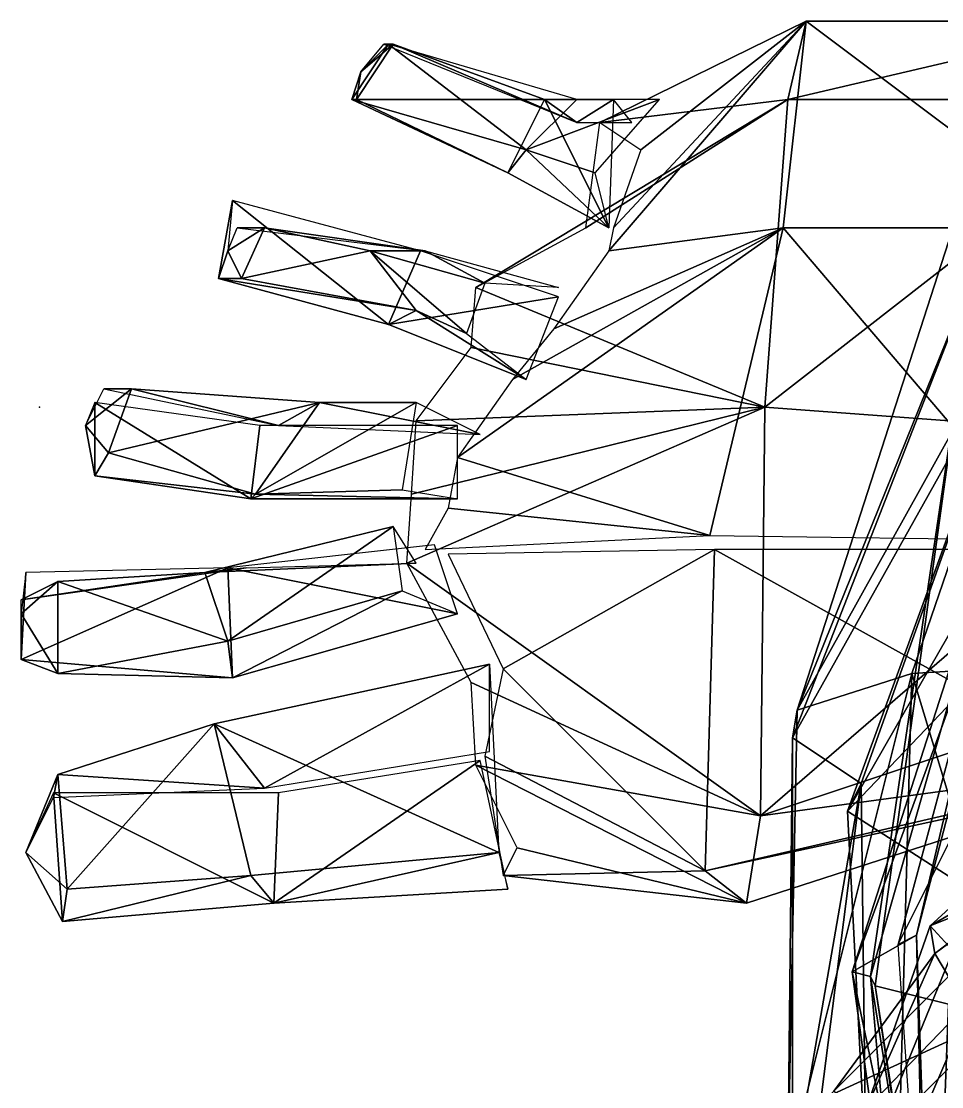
# Model space of a CAD drawing. Extents: x -79 to 233, y -304 to 237.
# Drawn here: x -73.5 to 26.7, y -24.2 to 91.8 of the extents above; entities that cross this region are included whole.
import ezdxf

# ---------------------------------------------------------------- set-up
doc = ezdxf.new("R2010")
doc.units = 0
doc.layers.get('0').update_dxf_attribs({"linetype": 'CONTINUOUS'})

msp = doc.modelspace()

# ---------------------------------------------------------------- linework, layer by layer
msp.add_point((-71.51, 49.81, 11.84))
for points in [[(11.99, 91.81, 16.34), (-10.51, 80.81, 14.84), (-6.01, 77.81, 28.34)], [(-10.51, 80.81, 14.84), (11.99, 91.81, 16.34), (9.99, 83.31, 2.84)], [(11.99, 91.81, 16.34), (-9.01, 69.31, 28.83), (-9.51, 66.81, 20.33)], [(-9.51, 66.81, 20.33), (9.49, 69.31, 32.33), (11.99, 91.81, 16.34)], [(11.99, 91.81, 16.34), (-6.01, 77.81, 28.34), (-9.01, 69.31, 28.83)], [(41.99, 69.31, 48.83), (11.99, 91.81, 16.34), (9.49, 69.31, 32.33)], [(46.49, 91.81, 24.83), (9.99, 83.31, 2.84), (11.99, 91.81, 16.34)], [(9.99, 83.31, 2.84), (46.49, 91.81, 24.83), (50.49, 83.31, 5.84)], [(11.99, 91.81, 16.34), (41.99, 69.31, 48.83), (46.49, 91.81, 24.83)], [(-18.51, 77.81, 30.33), (-33.51, 89.31, 21.33), (-37.51, 83.31, 21.33)], [(-36.51, 86.31, 18.83), (-37.51, 83.31, 21.33), (-33.51, 89.31, 21.33)], [(-16.51, 83.31, 16.34), (-37.01, 83.31, 15.83), (-33.01, 89.31, 16.83)], [(-36.51, 86.31, 18.83), (-33.01, 89.31, 16.83), (-37.01, 83.31, 15.83)], [(-36.51, 86.31, 18.83), (-34.01, 89.31, 22.34), (-33.01, 89.31, 16.83)], [(-13.01, 80.81, 26.84), (-33.01, 89.31, 16.83), (-34.01, 89.31, 22.34)], [(-33.51, 89.31, 21.33), (-18.51, 77.81, 30.33), (-13.01, 83.31, 25.83)], [(-33.01, 89.31, 16.83), (-13.01, 80.81, 26.84), (-16.51, 83.31, 16.34)], [(-36.51, 86.31, 18.83), (-37.01, 83.31, 15.83), (-37.51, 83.31, 21.33)], [(-20.51, 75.31, 20.84), (-37.51, 83.31, 21.33), (-37.01, 83.31, 15.83)], [(-37.51, 83.31, 21.33), (-20.51, 75.31, 20.84), (-18.51, 77.81, 30.33)], [(-37.01, 83.31, 15.83), (-16.51, 83.31, 16.34), (-20.51, 75.31, 20.84)], [(9.99, 83.31, 2.84), (-24.01, 62.81, 18.83), (-12.01, 69.31, 18.33)], [(-24.01, 62.81, 18.83), (9.99, 83.31, 2.84), (7.49, 49.81, -1.17)], [(-9.51, 69.31, 20.33), (-20.51, 75.31, 20.84), (-16.51, 83.31, 16.34)], [(-18.51, 77.81, 30.33), (-11.01, 75.31, 27.33), (-4.01, 83.31, 26.84)], [(-4.01, 83.31, 26.84), (-13.01, 83.31, 25.83), (-18.51, 77.81, 30.33)], [(-16.51, 83.31, 16.34), (-9.01, 83.31, 16.83), (-9.51, 69.31, 20.33)], [(-9.01, 83.31, 16.83), (-16.51, 83.31, 16.34), (-13.01, 80.81, 26.84)], [(-13.01, 80.81, 26.84), (-7.01, 80.81, 26.33), (-9.01, 83.31, 16.83)], [(9.99, 83.31, 2.84), (-12.01, 69.31, 18.33), (-10.51, 80.81, 14.84)], [(50.49, 83.31, 5.84), (7.49, 49.81, -1.17), (9.99, 83.31, 2.84)], [(7.49, 49.81, -1.17), (50.49, 83.31, 5.84), (54.49, 46.31, 6.83)], [(-9.51, 69.31, 20.33), (-18.51, 77.81, 30.33), (-20.51, 75.31, 20.84)], [(-18.51, 77.81, 30.33), (-9.51, 69.31, 20.33), (-11.01, 75.31, 27.33)], [(-33.51, 58.81, 33.33), (-50.51, 72.31, 31.83), (-52.01, 63.81, 30.83)], [(-51.01, 66.81, 28.83), (-52.01, 63.81, 30.83), (-50.51, 72.31, 31.83)], [(-50.51, 72.31, 31.83), (-33.51, 58.81, 33.33), (-30.01, 66.81, 35.33)], [(-51.01, 66.81, 28.83), (-50.01, 69.31, 31.34), (-47.01, 69.31, 25.34)], [(-51.01, 66.81, 28.83), (-47.01, 69.31, 25.34), (-49.51, 63.81, 23.33)], [(-29.51, 66.81, 36.33), (-47.01, 69.31, 25.34), (-50.01, 69.31, 31.34)], [(-35.51, 66.81, 22.34), (-49.51, 63.81, 23.33), (-47.01, 69.31, 25.34)], [(-47.01, 69.31, 25.34), (-29.51, 66.81, 36.33), (-35.51, 66.81, 22.34)], [(9.49, 69.31, 32.33), (-20.01, 52.81, 24.83), (-26.01, 44.31, 30.33)], [(-26.01, 44.31, 30.33), (1.49, 35.81, 36.83), (9.49, 69.31, 32.33)], [(9.49, 69.31, 32.33), (-15.51, 58.31, 29.84), (-20.01, 52.81, 24.83)], [(9.49, 69.31, 32.33), (-9.51, 66.81, 20.33), (-15.51, 58.31, 29.84)], [(38.49, 35.31, 61.34), (9.49, 69.31, 32.33), (1.49, 35.81, 36.83)], [(9.49, 69.31, 32.33), (38.49, 35.31, 61.34), (41.99, 69.31, 48.83)], [(10.99, 16.81, 1293.83), (23.49, 20.81, 1344.33), (39.99, 68.81, 1343.83)], [(39.99, 68.81, 1343.83), (27.49, 67.81, 1291.33), (10.99, 16.81, 1293.83)], [(40.49, 21.81, 1377.33), (39.99, 68.81, 1343.83), (23.49, 20.81, 1344.33)], [(30.99, 66.31, 1244.83), (10.99, 16.81, 1293.83), (27.49, 67.81, 1291.33)], [(-51.01, 66.81, 28.83), (-49.51, 63.81, 23.33), (-52.01, 63.81, 30.83)], [(-49.51, 63.81, 23.33), (-35.51, 66.81, 22.34), (-30.51, 60.31, 21.83)], [(-35.51, 66.81, 22.34), (-23.01, 63.31, 18.33), (-25.01, 57.81, 20.33)], [(-25.01, 57.81, 20.33), (-30.51, 60.31, 21.83), (-35.51, 66.81, 22.34)], [(-23.01, 63.31, 18.33), (-35.51, 66.81, 22.34), (-29.51, 66.81, 36.33)], [(-15.01, 61.81, 26.33), (-30.01, 66.81, 35.33), (-33.51, 58.81, 33.33)], [(-29.51, 66.81, 36.33), (-15.01, 62.81, 26.84), (-23.01, 63.31, 18.33)], [(10.99, 16.81, 1293.83), (30.99, 66.31, 1244.83), (10.49, 13.81, 1248.83)], [(35.99, 59.31, 1201.33), (10.49, 13.81, 1248.83), (30.99, 66.31, 1244.83)], [(-52.01, 63.81, 30.83), (-30.51, 60.31, 21.83), (-33.51, 58.81, 33.33)], [(-30.51, 60.31, 21.83), (-52.01, 63.81, 30.83), (-49.51, 63.81, 23.33)], [(7.49, 49.81, -1.17), (-24.51, 56.31, 20.84), (-24.01, 62.81, 18.83)], [(-33.51, 58.81, 33.33), (-18.51, 52.81, 23.84), (-15.01, 61.81, 26.33)], [(-18.51, 52.81, 23.84), (-33.51, 58.81, 33.33), (-30.51, 60.31, 21.83)], [(-30.51, 60.31, 21.83), (-25.01, 57.81, 20.33), (-18.51, 52.81, 23.84)], [(10.49, 13.81, 1248.83), (35.99, 59.31, 1201.33), (17.99, 8.81, 1204.33)], [(16.49, 5.81, 1159.33), (17.99, 8.81, 1204.33), (35.99, 59.31, 1201.33)], [(35.99, 59.31, 1201.33), (45.49, 56.31, 1156.83), (16.49, 5.81, 1159.33)], [(7.49, 49.81, -1.17), (-30.51, 48.31, 17.33), (-24.51, 56.31, 20.84)], [(58.99, 50.31, 1119.33), (16.49, 5.81, 1159.33), (45.49, 56.31, 1156.83)], [(28.99, 55.31, 936.83), (18.99, -12.19, 991.33), (35.99, 47.31, 993.33)], [(18.99, -12.19, 991.33), (28.99, 55.31, 936.83), (19.49, -13.19, 935.84)], [(27.49, -15.19, 888.83), (19.49, -13.19, 935.84), (28.99, 55.31, 936.83)], [(-66.51, 47.81, 24.33), (-64.51, 51.81, 27.83), (-61.51, 51.81, 21.33)], [(-66.51, 47.81, 24.33), (-61.51, 51.81, 21.33), (-64.01, 44.81, 19.83)], [(-45.51, 47.81, 34.34), (-61.51, 51.81, 21.33), (-64.51, 51.81, 27.83)], [(-41.01, 50.31, 21.83), (-64.01, 44.81, 19.83), (-61.51, 51.81, 21.33)], [(-61.51, 51.81, 21.33), (-45.51, 47.81, 34.34), (-41.01, 50.31, 21.83)], [(-66.51, 47.81, 24.33), (-65.51, 42.31, 26.33), (-65.51, 50.31, 29.84)], [(-65.51, 50.31, 29.84), (-48.51, 39.81, 33.33), (-47.51, 47.81, 34.34)], [(-48.51, 39.81, 33.33), (-65.51, 50.31, 29.84), (-65.51, 42.31, 26.33)], [(-64.01, 44.81, 19.83), (-41.01, 50.31, 21.83), (-48.01, 40.31, 21.83)], [(-48.01, 40.31, 21.83), (-30.51, 50.31, 18.83), (-32.01, 40.81, 18.83)], [(-30.51, 50.31, 18.83), (-48.01, 40.31, 21.83), (-41.01, 50.31, 21.83)], [(-23.51, 46.81, 29.84), (-41.01, 50.31, 21.83), (-45.51, 47.81, 34.34)], [(-41.01, 50.31, 21.83), (-23.51, 46.81, 29.84), (-30.51, 50.31, 18.83)], [(16.49, 5.81, 1159.33), (58.99, 50.31, 1119.33), (30.49, -3.19, 1124.33)], [(-31.51, 32.81, 14.84), (7.49, 49.81, -1.17), (6.99, 5.31, -4.17)], [(7.49, 49.81, -1.17), (-31.51, 32.81, 14.84), (-31.01, 40.31, 19.34)], [(7.49, 49.81, -1.17), (-31.01, 40.31, 19.34), (-30.51, 48.31, 17.33)], [(54.49, 46.31, 6.83), (6.99, 5.31, -4.17), (7.49, 49.81, -1.17)], [(-66.51, 47.81, 24.33), (-64.01, 44.81, 19.83), (-65.51, 42.31, 26.33)], [(-48.51, 39.81, 33.33), (-26.01, 39.81, 26.33), (-26.01, 47.81, 29.33)], [(-26.01, 47.81, 29.33), (-47.51, 47.81, 34.34), (-48.51, 39.81, 33.33)], [(16.99, -11.69, 1034.33), (35.99, 47.31, 993.33), (18.99, -12.19, 991.33)], [(35.99, 47.31, 993.33), (16.99, -11.69, 1034.33), (37.49, 44.31, 1039.83)], [(6.99, 5.31, -4.17), (54.49, 46.31, 6.83), (54.99, 21.31, 9.33)], [(-48.01, 40.31, 21.83), (-65.51, 42.31, 26.33), (-64.01, 44.81, 19.83)], [(1.49, 35.81, 36.83), (-26.01, 44.31, 30.33), (-27.01, 38.81, 25.83)], [(23.99, -7.69, 1077.83), (37.49, 44.31, 1039.83), (16.99, -11.69, 1034.33)], [(37.49, 44.31, 1039.83), (23.99, -7.69, 1077.83), (35.49, 41.31, 1086.83)], [(-65.51, 42.31, 26.33), (-48.01, 40.31, 21.83), (-48.51, 39.81, 33.33)], [(-48.01, 40.31, 21.83), (-32.01, 40.81, 18.83), (-26.01, 39.81, 26.33)], [(21.99, -8.69, 1133.83), (35.49, 41.31, 1086.83), (23.99, -7.69, 1077.83)], [(35.49, 41.31, 1086.83), (21.99, -8.69, 1133.83), (42.99, 33.31, 1136.83)], [(-26.01, 39.81, 26.33), (-48.51, 39.81, 33.33), (-48.01, 40.31, 21.83)], [(1.49, 35.81, 36.83), (-27.01, 38.81, 25.83), (-29.51, 34.31, 28.83)], [(-53.51, 31.81, 23.33), (-30.51, 32.81, 30.83), (-33.01, 36.81, 19.34)], [(-33.01, 36.81, 19.34), (-51.01, 24.31, 20.84), (-53.51, 31.81, 23.33)], [(-51.01, 24.31, 20.84), (-33.01, 36.81, 19.34), (-32.01, 29.81, 15.33)], [(-51.01, 32.31, 32.84), (-26.01, 27.31, 25.83), (-28.51, 34.81, 27.33)], [(1.99, 34.31, 37.34), (-27.01, 33.81, 31.83), (-21.01, 21.31, 18.33)], [(-21.01, 21.31, 18.33), (0.99, -0.69, 25.34), (1.99, 34.31, 37.34)], [(46.99, 9.31, 45.83), (1.99, 34.31, 37.34), (0.99, -0.69, 25.34)], [(1.99, 34.31, 37.34), (46.99, 9.31, 45.83), (38.49, 34.31, 59.84)], [(-30.51, 32.81, 30.83), (-53.51, 31.81, 23.33), (-49.01, 32.31, 32.33)], [(6.99, 5.31, -4.17), (-24.51, 19.81, 10.34), (-31.51, 32.81, 14.84)], [(-73.51, 28.81, 31.34), (-49.01, 32.31, 32.33), (-53.51, 31.81, 23.33)], [(-73.51, 22.31, 29.33), (-50.51, 20.31, 30.83), (-51.01, 32.31, 32.84)], [(-51.01, 32.31, 32.84), (-73.01, 31.81, 30.83), (-73.51, 22.31, 29.33)], [(-53.51, 31.81, 23.33), (-69.51, 30.81, 22.83), (-73.51, 28.81, 31.34)], [(-73.51, 27.31, 25.83), (-73.51, 22.31, 29.33), (-73.01, 31.81, 30.83)], [(-69.51, 30.81, 22.83), (-53.51, 31.81, 23.33), (-51.01, 24.31, 20.84)], [(-26.01, 27.31, 25.83), (-51.01, 32.31, 32.84), (-50.51, 20.31, 30.83)], [(-73.51, 27.31, 25.83), (-73.51, 28.81, 31.34), (-69.51, 30.81, 22.83)], [(-73.51, 27.31, 25.83), (-69.51, 30.81, 22.83), (-69.51, 20.81, 20.84)], [(-51.01, 24.31, 20.84), (-69.51, 20.81, 20.84), (-69.51, 30.81, 22.83)], [(-32.01, 29.81, 15.33), (-50.51, 20.31, 30.83), (-51.01, 24.31, 20.84)], [(-50.51, 20.31, 30.83), (-32.01, 29.81, 15.33), (-26.01, 27.31, 25.83)], [(-73.51, 27.31, 25.83), (-69.51, 20.81, 20.84), (-73.51, 22.31, 29.33)], [(-69.51, 20.81, 20.84), (-51.01, 24.31, 20.84), (-50.51, 20.31, 30.83)], [(-50.51, 20.31, 30.83), (-73.51, 22.31, 29.33), (-69.51, 20.81, 20.84)], [(-22.51, 21.81, 15.83), (-52.51, 15.31, 5.84), (-47.01, 8.31, 21.33)], [(-52.51, 15.31, 5.84), (-22.51, 21.81, 15.83), (-21.51, 1.31, -0.67)], [(-47.01, 8.31, 21.33), (-22.51, 12.31, 25.83), (-22.51, 21.81, 15.83)], [(0.99, -0.69, 25.34), (-21.01, 21.31, 18.33), (-23.01, 11.81, 24.33)], [(6.99, 5.31, -4.17), (54.99, 21.31, 9.33), (54.99, 11.81, 19.34)], [(23.49, 20.81, 1344.33), (39.99, -33.69, 1375.83), (40.49, 21.81, 1377.33)], [(6.99, 5.31, -4.17), (-24.01, 10.81, 2.84), (-24.51, 19.81, 10.34)], [(9.99, -33.19, 1292.83), (21.99, -34.69, 1345.33), (23.49, 20.81, 1344.33)], [(23.49, 20.81, 1344.33), (10.99, 16.81, 1293.83), (9.99, -33.19, 1292.83)], [(39.99, -33.69, 1375.83), (23.49, 20.81, 1344.33), (21.99, -34.69, 1345.33)], [(10.49, 13.81, 1248.83), (9.99, -33.19, 1292.83), (10.99, 16.81, 1293.83)], [(-69.51, 9.81, 9.33), (-47.01, 8.31, 21.33), (-52.51, 15.31, 5.84)], [(-52.51, 15.31, 5.84), (-68.51, -2.69, 6.33), (-69.51, 9.81, 9.33)], [(-68.51, -2.69, 6.33), (-52.51, 15.31, 5.84), (-48.51, -1.19, -3.67)], [(-21.51, 1.31, -0.67), (-48.51, -1.19, -3.67), (-52.51, 15.31, 5.84)], [(9.99, -33.19, 1292.83), (10.49, 13.81, 1248.83), (10.49, -34.19, 1245.83)], [(17.99, 8.81, 1204.33), (10.49, -34.19, 1245.83), (10.49, 13.81, 1248.83)], [(0.99, -0.69, 25.34), (-23.01, 11.81, 24.33), (-21.01, -1.19, 16.83)], [(54.99, 11.81, 19.34), (0.99, -0.69, 25.34), (5.49, -4.19, 7.34)], [(0.99, -0.69, 25.34), (54.99, 11.81, 19.34), (46.99, 9.31, 45.83)], [(54.99, 11.81, 19.34), (5.49, -4.19, 7.34), (6.99, 5.31, -4.17)], [(-46.01, -4.19, 18.33), (-20.51, -2.69, 17.84), (-23.51, 11.31, 23.33)], [(-23.51, 11.31, 23.33), (-45.51, 7.81, 23.33), (-46.01, -4.19, 18.33)], [(5.49, -4.19, 7.34), (-19.51, 1.81, 1.34), (-24.01, 10.81, 2.84)], [(-24.01, 10.81, 2.84), (6.99, 5.31, -4.17), (5.49, -4.19, 7.34)], [(-73.01, 1.31, 13.34), (-70.01, 7.31, 19.83), (-69.51, 9.81, 9.33)], [(-73.01, 1.31, 13.34), (-69.51, 9.81, 9.33), (-68.51, -2.69, 6.33)], [(-47.01, 8.31, 21.33), (-69.51, 9.81, 9.33), (-70.01, 7.31, 19.83)], [(48.99, 2.81, 1611.33), (42.99, 9.31, 1584.83), (25.49, -6.69, 1585.34)], [(44.49, 4.31, 1569.33), (25.49, -6.69, 1585.34), (42.99, 9.31, 1584.83)], [(10.49, -34.19, 1245.83), (17.99, 8.81, 1204.33), (11.99, -38.19, 1203.83)], [(18.49, -32.69, 1158.83), (11.99, -38.19, 1203.83), (17.99, 8.81, 1204.33)], [(17.99, 8.81, 1204.33), (16.49, 5.81, 1159.33), (18.49, -32.69, 1158.83)], [(-73.01, 1.31, 13.34), (-69.01, -6.19, 14.84), (-70.01, 7.81, 18.33)], [(-46.01, -4.19, 18.33), (-70.01, 7.81, 18.33), (-69.01, -6.19, 14.84)], [(-70.01, 7.81, 18.33), (-46.01, -4.19, 18.33), (-45.51, 7.81, 23.33)], [(30.49, -3.19, 1124.33), (18.49, -32.69, 1158.83), (16.49, 5.81, 1159.33)], [(25.49, -6.69, 1585.34), (44.49, 4.31, 1569.33), (25.99, -9.69, 1569.83)], [(44.99, 4.31, 1553.33), (25.99, -9.69, 1569.83), (44.49, 4.31, 1569.33)], [(25.99, -9.69, 1569.83), (44.99, 4.31, 1553.33), (27.49, -12.19, 1548.33)], [(25.49, -6.69, 1585.34), (31.49, -13.19, 1614.33), (48.99, 2.81, 1611.33)], [(-73.01, 1.31, 13.34), (-68.51, -2.69, 6.33), (-69.01, -6.19, 14.84)], [(-21.51, 1.31, -0.67), (-46.01, -4.19, 18.33), (-48.51, -1.19, -3.67)], [(-46.01, -4.19, 18.33), (-21.51, 1.31, -0.67), (-20.51, -2.69, 17.84)], [(5.49, -4.19, 7.34), (-21.01, -1.19, 16.83), (-19.51, 1.81, 1.34)], [(-21.01, -1.19, 16.83), (5.49, -4.19, 7.34), (0.99, -0.69, 25.34)], [(-69.01, -6.19, 14.84), (-48.51, -1.19, -3.67), (-46.01, -4.19, 18.33)], [(-48.51, -1.19, -3.67), (-69.01, -6.19, 14.84), (-68.51, -2.69, 6.33)], [(18.49, -32.69, 1158.83), (30.49, -3.19, 1124.33), (31.99, -33.69, 1124.83)], [(31.49, -13.19, 1614.33), (25.49, -6.69, 1585.34), (18.49, -26.69, 1585.83)], [(25.99, -9.69, 1569.83), (18.49, -26.69, 1585.83), (25.49, -6.69, 1585.34)], [(16.99, -11.69, 1034.33), (25.49, -52.19, 1077.33), (23.99, -7.69, 1077.83)], [(23.99, -7.69, 1077.83), (24.99, -52.19, 1136.83), (21.99, -8.69, 1133.83)], [(24.99, -52.19, 1136.83), (23.99, -7.69, 1077.83), (25.49, -52.19, 1077.33)], [(18.49, -26.69, 1585.83), (25.99, -9.69, 1569.83), (14.99, -24.69, 1570.34)], [(27.49, -12.19, 1548.33), (14.99, -24.69, 1570.34), (25.99, -9.69, 1569.83)], [(46.49, -12.19, 1681.34), (31.99, -10.19, 1637.33), (24.49, -27.69, 1639.83)], [(30.99, -32.69, 1616.33), (24.49, -27.69, 1639.83), (31.99, -10.19, 1637.33)], [(14.99, -24.69, 1570.34), (27.49, -12.19, 1548.33), (14.49, -25.19, 1544.33)], [(32.99, -16.69, 1512.83), (14.49, -25.19, 1544.33), (27.49, -12.19, 1548.33)], [(18.99, -12.19, 991.33), (22.49, -51.69, 1033.83), (16.99, -11.69, 1034.33)], [(25.49, -52.19, 1077.33), (16.99, -11.69, 1034.33), (22.49, -51.69, 1033.83)], [(19.49, -13.19, 935.84), (25.49, -52.69, 988.33), (18.99, -12.19, 991.33)], [(22.49, -51.69, 1033.83), (18.99, -12.19, 991.33), (25.49, -52.69, 988.33)], [(24.49, -27.69, 1639.83), (36.49, -31.19, 1681.34), (46.49, -12.19, 1681.34)], [(18.49, -26.69, 1585.83), (30.99, -32.69, 1616.33), (31.49, -13.19, 1614.33)], [(27.49, -15.19, 888.83), (25.99, -54.69, 935.33), (19.49, -13.19, 935.84)], [(25.49, -52.69, 988.33), (19.49, -13.19, 935.84), (25.99, -54.69, 935.33)], [(25.99, -54.69, 935.33), (27.49, -15.19, 888.83), (28.49, -54.69, 887.33)], [(14.49, -25.19, 1544.33), (32.99, -16.69, 1512.83), (19.49, -30.19, 1507.33)], [(49.99, -24.69, 1507.83), (19.49, -30.19, 1507.33), (32.99, -16.69, 1512.83)]]:
    msp.add_3dface(points)

doc.saveas('drawing.dxf')
